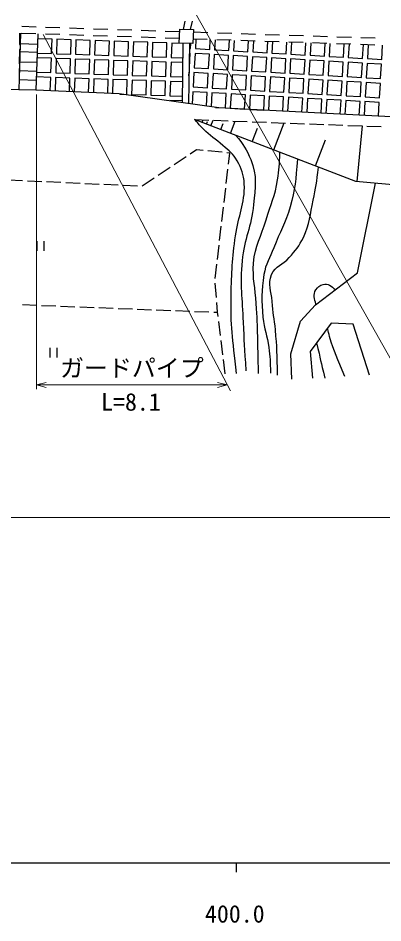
# Model space of a CAD drawing. Units: millimetres, scale not verified. Extents: x 40000 to 680000, y 20000 to 380000.
# Drawn here: x 445213 to 483311, y 198715 to 293179 of the extents above; entities that cross this region are included whole.
import ezdxf
from ezdxf.enums import TextEntityAlignment as Align

# ---------------------------------------------------------------- set-up
doc = ezdxf.new("R2010")
doc.units = ezdxf.units.MM
doc.header["$LTSCALE"] = 1000
doc.linetypes.add('CHAIN', pattern=[18.5, 12, -1.5, 3.5, -1.5])
for name, color, linetype, lineweight in [('M-BGD', 7, 'Continuous', 25), ('M-BMK', 2, 'CHAIN', 13), ('M-STR-HTXT', 7, 'Continuous', 13), ('M-TTL-BAND', 7, 'Continuous', 25)]:
    doc.layers.add(name, color=color, linetype=linetype, lineweight=lineweight)
doc.styles.add('ＭＳ ゴシック', font='')
doc.styles.get('ＭＳ ゴシック').set_extended_font_data('MS Gothic')

msp = doc.modelspace()

# ---------------------------------------------------------------- linework, layer by layer
at = {"layer": 'M-BGD'}
for p, q in [((462638, 292844), (462442, 292001)), ((463383, 292859), (463179, 291982)), ((447089, 292236), (445590, 292285)), ((449588, 292153), (448088, 292203)), ((452086, 292071), (450587, 292120)), ((454585, 291988), (453086, 292038)), ((457084, 291906), (455584, 291955)), ((445480, 291588), (445286, 285704)), ((445359, 291592), (445349, 290405)), ((447071, 291536), (445572, 291585)), ((447275, 291529), (447081, 285654)), ((448758, 290980), (447258, 291029)), ((449570, 291453), (448071, 291503)), ((448708, 289481), (448758, 290980)), ((449257, 290963), (449208, 289464)), ((450757, 290914), (449257, 290963)), ((452068, 291371), (450569, 291420)), ((454567, 291289), (453068, 291338)), ((457066, 291206), (455566, 291256)), ((459564, 291124), (458065, 291173)), ((459582, 291823), (458083, 291873)), ((462063, 291041), (460564, 291091)), ((462081, 291741), (460582, 291790)), ((464975, 290945), (463489, 290994)), ((465024, 291644), (463525, 291693)), ((463781, 290985), (463723, 289989)), ((467522, 291561), (466023, 291611)), ((470021, 291479), (468522, 291528)), ((472520, 291397), (471021, 291446)), ((475018, 291314), (473519, 291364)), ((477517, 291232), (476018, 291281)), ((480016, 291149), (478516, 291199)), ((482514, 291067), (481015, 291116)), ((445349, 290405), (445441, 290404)), ((445445, 290521), (447240, 290462)), ((450707, 289415), (450757, 290914)), ((451256, 290898), (451207, 289398)), ((452755, 290848), (451256, 290898)), ((452706, 289349), (452755, 290848)), ((453255, 290832), (453206, 289332)), ((454754, 290782), (453255, 290832)), ((454705, 289283), (454754, 290782)), ((455254, 290766), (455205, 289266)), ((456753, 290716), (455254, 290766)), ((456704, 289217), (456753, 290716)), ((457253, 290700), (457204, 289200)), ((458752, 290650), (457253, 290700)), ((458703, 289151), (458752, 290650)), ((459252, 290634), (459202, 289135)), ((460751, 290584), (459252, 290634)), ((460702, 289085), (460751, 290584)), ((461251, 290568), (461201, 289069)), ((462403, 290530), (461251, 290568)), ((462403, 290543), (462333, 284343)), ((463096, 290525), (463025, 284247)), ((463091, 290026), (463224, 290018)), ((463224, 290018), (463253, 290521)), ((465221, 289902), (465281, 290935)), ((465780, 290919), (465720, 289873)), ((467473, 290863), (465974, 290912)), ((467217, 289786), (467280, 290869)), ((467780, 290853), (467716, 289757)), ((469972, 290780), (468473, 290830)), ((469214, 289670), (469280, 290803)), ((469780, 290787), (469713, 289642)), ((472470, 290698), (470971, 290747)), ((471211, 289555), (471279, 290737)), ((471779, 290721), (471710, 289526)), ((473207, 289439), (473279, 290671)), ((474969, 290615), (473470, 290665)), ((473779, 290655), (473706, 289410)), ((475204, 289323), (475278, 290605)), ((475778, 290589), (475703, 289294)), ((477468, 290533), (475969, 290582)), ((477200, 289207), (477278, 290539)), ((477778, 290523), (477700, 289178)), ((479966, 290450), (478467, 290500)), ((479197, 289091), (479277, 290473)), ((479777, 290457), (479696, 289062)), ((482465, 290368), (480966, 290417)), ((481194, 288975), (481277, 290407)), ((481777, 290391), (481693, 288946)), ((483190, 288859), (483276, 290341)), ((445345, 289905), (445333, 288405)), ((445425, 289904), (445345, 289905)), ((445418, 289683), (447212, 289623)), ((447209, 289530), (448708, 289481)), ((449208, 289464), (450707, 289415)), ((451207, 289398), (452706, 289349)), ((453206, 289332), (454705, 289283)), ((455205, 289266), (456704, 289217)), ((457204, 289200), (458703, 289151)), ((459202, 289135), (460702, 289085)), ((461201, 289069), (462386, 289029)), ((463195, 289519), (463085, 289525)), ((463108, 288021), (463195, 289519)), ((463694, 289490), (463607, 287992)), ((465192, 289403), (463694, 289490)), ((463723, 289989), (465221, 289902)), ((465105, 287906), (465192, 289403)), ((465691, 289374), (465604, 287877)), ((467188, 289287), (465691, 289374)), ((465720, 289873), (467217, 289786)), ((467101, 287790), (467188, 289287)), ((467687, 289258), (467601, 287761)), ((469185, 289171), (467687, 289258)), ((467716, 289757), (469214, 289670)), ((469098, 287674), (469185, 289171)), ((469684, 289142), (469597, 287645)), ((471182, 289055), (469684, 289142)), ((469713, 289642), (471211, 289555)), ((471710, 289526), (473207, 289439)), ((473706, 289410), (475204, 289323)), ((475703, 289294), (477200, 289207)), ((477700, 289178), (479197, 289091)), ((479696, 289062), (481194, 288975)), ((445333, 288405), (445375, 288405)), ((445383, 288628), (447177, 288568)), ((448692, 288981), (447192, 289031)), ((448642, 287482), (448692, 288981)), ((449191, 288965), (449142, 287465)), ((450691, 288915), (449191, 288965)), ((450641, 287416), (450691, 288915)), ((451190, 288899), (451141, 287399)), ((452690, 288849), (451190, 288899)), ((452640, 287350), (452690, 288849)), ((453189, 288833), (453140, 287333)), ((454688, 288783), (453189, 288833)), ((454639, 287284), (454688, 288783)), ((455188, 288767), (455139, 287268)), ((456687, 288717), (455188, 288767)), ((456638, 287218), (456687, 288717)), ((457187, 288701), (457138, 287202)), ((458686, 288651), (457187, 288701)), ((458637, 287152), (458686, 288651)), ((459186, 288635), (459137, 287136)), ((460685, 288585), (459186, 288635)), ((460636, 287086), (460685, 288585)), ((461185, 288569), (461135, 287070)), ((462381, 288529), (461185, 288569)), ((471095, 287558), (471182, 289055)), ((471681, 289026), (471594, 287529)), ((473178, 288940), (471681, 289026)), ((473091, 287442), (473178, 288940)), ((473677, 288911), (473590, 287413)), ((475175, 288824), (473677, 288911)), ((475088, 287326), (475175, 288824)), ((475674, 288795), (475587, 287297)), ((477171, 288708), (475674, 288795)), ((477085, 287210), (477171, 288708)), ((477671, 288679), (477584, 287181)), ((479168, 288592), (477671, 288679)), ((479081, 287094), (479168, 288592)), ((479667, 288563), (479580, 287065)), ((481165, 288476), (479667, 288563)), ((481078, 286979), (481165, 288476)), ((481664, 288447), (481577, 286950)), ((483161, 288360), (481664, 288447)), ((481693, 288946), (483190, 288859)), ((483074, 286863), (483161, 288360)), ((445329, 287905), (445320, 286730)), ((445359, 287905), (445329, 287905)), ((445352, 287701), (447147, 287642)), ((447143, 287531), (448642, 287482)), ((449142, 287465), (450641, 287416)), ((451141, 287399), (452640, 287350)), ((453140, 287333), (454639, 287284)), ((455139, 287268), (456638, 287218)), ((457138, 287202), (458637, 287152)), ((463058, 287162), (463079, 287522)), ((463079, 287522), (463062, 287523)), ((463068, 288024), (463108, 288021)), ((463578, 287493), (463491, 285996)), ((465076, 287406), (463578, 287493)), ((463607, 287992), (465105, 287906)), ((464989, 285909), (465076, 287406)), ((465575, 287377), (465488, 285880)), ((467072, 287291), (465575, 287377)), ((465604, 287877), (467101, 287790)), ((466985, 285793), (467072, 287291)), ((467572, 287262), (467485, 285764)), ((469069, 287175), (467572, 287262)), ((467601, 287761), (469098, 287674)), ((468982, 285677), (469069, 287175)), ((469597, 287645), (471095, 287558)), ((471594, 287529), (473091, 287442)), ((473590, 287413), (475088, 287326)), ((475587, 287297), (477085, 287210)), ((477584, 287181), (479081, 287094)), ((445321, 286754), (447115, 286695)), ((448626, 286982), (447127, 287032)), ((448580, 285585), (448626, 286982)), ((449125, 286966), (449079, 285562)), ((450625, 286916), (449125, 286966)), ((450578, 285493), (450625, 286916)), ((451124, 286900), (451077, 285470)), ((452624, 286850), (451124, 286900)), ((452576, 285401), (452624, 286850)), ((453123, 286834), (453075, 285378)), ((454622, 286784), (453123, 286834)), ((454574, 285310), (454622, 286784)), ((455122, 286768), (455073, 285287)), ((456621, 286718), (455122, 286768)), ((456572, 285219), (456621, 286718)), ((457121, 286702), (457072, 285203)), ((458620, 286652), (457121, 286702)), ((458571, 285153), (458620, 286652)), ((459120, 286636), (459071, 285137)), ((460619, 286586), (459120, 286636)), ((459137, 287136), (460636, 287086)), ((460570, 285087), (460619, 286586)), ((461119, 286570), (461069, 285071)), ((462358, 286529), (461119, 286570)), ((461135, 287070), (462363, 287029)), ((469568, 287146), (469481, 285648)), ((471066, 287059), (469568, 287146)), ((470979, 285561), (471066, 287059)), ((471565, 287030), (471478, 285532)), ((473062, 286943), (471565, 287030)), ((472975, 285445), (473062, 286943)), ((473561, 286914), (473475, 285416)), ((475059, 286827), (473561, 286914)), ((474972, 285330), (475059, 286827)), ((475558, 286798), (475471, 285301)), ((477056, 286711), (475558, 286798)), ((476969, 285214), (477056, 286711)), ((477555, 286682), (477468, 285185)), ((479052, 286595), (477555, 286682)), ((478965, 285098), (479052, 286595)), ((479551, 286566), (479465, 285069)), ((481049, 286479), (479551, 286566)), ((479580, 287065), (481078, 286979)), ((480962, 284982), (481049, 286479)), ((481548, 286450), (481461, 284953)), ((483046, 286364), (481548, 286450)), ((481577, 286950), (483074, 286863)), ((482959, 284866), (483046, 286364)), ((445286, 285704), (440151, 285853)), ((447081, 285654), (445286, 285704)), ((455756, 285255), (447081, 285654)), ((463462, 285497), (463387, 284196)), ((464960, 285410), (463462, 285497)), ((463491, 285996), (464989, 285909)), ((464877, 283990), (464960, 285410)), ((465459, 285381), (465374, 283921)), ((466957, 285294), (465459, 285381)), ((465488, 285880), (466985, 285793)), ((466870, 283796), (466957, 285294)), ((467485, 285764), (468982, 285677)), ((469481, 285648), (470979, 285561)), ((471478, 285532), (472975, 285445)), ((473475, 285416), (474972, 285330)), ((475471, 285301), (476969, 285214)), ((466176, 283809), (455756, 285255)), ((455843, 285243), (456572, 285219)), ((457072, 285203), (458571, 285153)), ((459071, 285137), (460570, 285087)), ((461053, 284571), (461051, 284520)), ((462335, 284529), (461053, 284571)), ((461069, 285071), (462341, 285029)), ((467456, 285265), (467369, 283767)), ((468953, 285178), (467456, 285265)), ((468866, 283681), (468953, 285178)), ((469452, 285149), (469365, 283652)), ((470950, 285062), (469452, 285149)), ((470863, 283565), (470950, 285062)), ((471449, 285033), (471362, 283536)), ((472946, 284946), (471449, 285033)), ((472860, 283458), (472946, 284946)), ((473446, 284917), (473359, 283431)), ((474943, 284830), (473446, 284917)), ((474857, 283352), (474943, 284830)), ((475442, 284801), (475357, 283326)), ((476940, 284715), (475442, 284801)), ((476855, 283247), (476940, 284715)), ((477439, 284686), (477354, 283221)), ((478936, 284599), (477439, 284686)), ((477468, 285185), (478965, 285098)), ((478852, 283142), (478936, 284599)), ((479436, 284570), (479351, 283116)), ((480933, 284483), (479436, 284570)), ((479465, 285069), (480962, 284982)), ((480849, 283037), (480933, 284483)), ((481432, 284454), (481348, 283011)), ((482930, 284367), (481432, 284454)), ((481461, 284953), (482959, 284866)), ((482846, 282932), (482930, 284367)), ((465838, 283856), (466870, 283796)), ((504068, 281815), (466176, 283809)), ((467369, 283767), (468866, 283681)), ((469365, 283652), (470863, 283565)), ((480496, 276123), (463646, 282581)), ((463646, 282581), (465145, 282524)), ((463956, 282462), (464007, 282594)), ((464423, 282283), (464525, 282548)), ((465357, 281925), (465580, 282508)), ((465645, 282506), (467144, 282449)), ((464890, 282104), (465002, 282396)), ((466382, 281532), (466628, 282173)), ((467407, 281140), (467898, 282421)), ((467643, 282430), (469142, 282374)), ((469642, 282355), (471141, 282299)), ((469660, 280276), (470199, 281684)), ((471640, 282280), (473139, 282223)), ((471913, 279413), (472992, 282229)), ((473639, 282205), (475138, 282148)), ((475638, 282129), (477136, 282073)), ((477636, 282054), (479135, 281998)), ((479635, 281979), (481134, 281922)), ((480638, 276111), (481167, 281921)), ((481633, 281903), (483132, 281847)), ((476271, 277743), (477315, 280467)), ((462750, 278685), (461500, 277856)), ((463850, 279415), (463166, 278962)), ((464527, 279352), (463850, 279415)), ((466518, 279169), (465025, 279306)), ((467324, 279094), (467016, 279123)), ((467186, 277912), (467324, 279094)), ((461083, 277579), (459833, 276750)), ((466954, 275925), (467128, 277415)), ((445687, 276181), (444189, 276249)), ((447685, 276091), (446187, 276159)), ((449683, 276001), (448185, 276069)), ((451681, 275911), (450182, 275978)), ((453679, 275820), (452180, 275888)), ((459417, 276473), (458167, 275644)), ((486600, 275569), (480496, 276123)), ((480647, 266589), (482534, 275938)), ((455677, 275730), (454178, 275798)), ((457675, 275640), (456176, 275708)), ((466722, 273939), (466896, 275429)), ((466489, 271952), (466663, 273442)), ((466257, 269966), (466431, 271456)), ((447181, 269884), (447181, 268884)), ((447931, 268884), (447931, 269884)), ((466025, 267979), (466199, 269469)), ((465792, 265993), (465967, 267483)), ((476258, 263259), (480647, 266589)), ((465920, 264000), (465801, 265495)), ((445658, 263262), (447157, 263204)), ((447657, 263184), (449156, 263126)), ((449655, 263106), (451154, 263048)), ((451654, 263029), (453153, 262970)), ((453652, 262951), (455151, 262893)), ((455651, 262873), (457150, 262815)), ((457649, 262796), (459148, 262737)), ((459648, 262718), (461147, 262660)), ((461646, 262640), (463145, 262582)), ((466041, 262469), (465960, 263501)), ((474694, 261544), (476258, 263259)), ((463645, 262562), (465144, 262504)), ((465643, 262485), (466041, 262469)), ((466099, 262008), (466041, 262469)), ((466347, 260024), (466161, 261512)), ((473685, 258113), (474694, 261544)), ((477923, 261342), (475703, 258366)), ((480193, 261241), (477923, 261342)), ((481908, 255894), (480193, 261241)), ((466595, 258039), (466409, 259528)), ((448543, 258760), (448543, 257760)), ((449293, 257760), (449293, 258760)), ((473786, 255490), (473685, 258113)), ((475703, 258366), (475955, 255591)), ((466843, 256055), (466657, 257543))]:
    msp.add_line(p, q, dxfattribs=at)
msp.add_lwpolyline([(462088, 292010), (463514, 291973), (463476, 290515), (462050, 290552)], close=True, dxfattribs=at)
for points, knots in [([(468031, 256057), (467590, 259853), (467405, 261029), (467459, 264229), (467501, 266668), (467593, 268040), (467917, 270458), (468201, 272589), (468930, 273739), (468831, 275887), (468786, 276867), (468555, 277424), (468088, 278287), (467682, 279037), (467230, 279309), (466602, 279887), (465833, 280595), (465265, 280843), (464545, 281601), (464204, 281960), (464076, 282093), (463712, 282556)], [0, 0, 0, 0, 1, 1, 1, 2, 2, 2, 3, 3, 3, 4, 4, 4, 5, 5, 5, 6, 6, 6, 7, 7, 7, 7]), ([(467945, 280933), (468767, 279974), (469075, 279478), (469517, 278401), (470213, 276705), (469967, 275541), (469802, 273715), (469592, 271378), (468818, 270165), (468602, 267829), (468372, 265339), (468615, 263927), (468717, 261429), (468797, 259440), (468835, 258790), (469002, 256343)], [0, 0, 0, 0, 1, 1, 1, 2, 2, 2, 3, 3, 3, 4, 4, 4, 5, 5, 5, 5]), ([(470317, 256057), (470247, 259583), (470249, 260518), (470088, 263372), (469995, 265024), (469674, 265950), (469802, 267600), (469944, 269432), (470606, 270351), (471117, 272115), (471588, 273744), (472063, 274610), (472317, 276287), (472486, 277403), (472527, 277842), (472550, 279169)], [0, 0, 0, 0, 1, 1, 1, 2, 2, 2, 3, 3, 3, 4, 4, 4, 5, 5, 5, 5]), ([(474385, 278465), (474209, 276181), (474164, 275380), (473631, 273486), (473143, 271751), (472560, 270885), (471917, 269200), (471501, 268112), (471065, 267552), (470888, 266400), (470623, 264679), (470613, 263677), (470774, 261943), (470890, 260696), (471251, 260043), (471403, 258800), (471529, 257756), (471547, 257373), (471574, 256114)], [0, 0, 0, 0, 1, 1, 1, 2, 2, 2, 3, 3, 3, 4, 4, 4, 5, 5, 5, 6, 6, 6, 6]), ([(472317, 255885), (472256, 258152), (472260, 258782), (472088, 260629), (471980, 261792), (471815, 262434), (471745, 263600), (471680, 264692), (471265, 265392), (471688, 266400), (472073, 267317), (472864, 267421), (473517, 268172), (474179, 268934), (474583, 269368), (475003, 270286), (475655, 271714), (475713, 272635), (476031, 274172), (476308, 275508), (476378, 275982), (476592, 277620)], [0, 0, 0, 0, 1, 1, 1, 2, 2, 2, 3, 3, 3, 4, 4, 4, 5, 5, 5, 6, 6, 6, 7, 7, 7, 7]), ([(476322, 263308), (476174, 263856), (475983, 264322), (476317, 264800), (476527, 265100), (476709, 265269), (477060, 265372), (477581, 265525), (477946, 265163), (478345, 264842)], [0, 0, 0, 0, 1, 1, 1, 2, 2, 2, 3, 3, 3, 3]), ([(479346, 255771), (478525, 257713), (478220, 258263), (477746, 259943), (477652, 260276), (477612, 260391), (477518, 260799)], [0, 0, 0, 0, 1, 1, 1, 2, 2, 2, 2])]:
    msp.add_open_spline(points, degree=3, knots=knots, dxfattribs=at)
msp.add_open_spline([(476390, 259287), (476811, 257443), (476811, 257443), (477231, 255600)], degree=3, dxfattribs=at)
at = {"layer": 'M-BMK'}
msp.add_arc((390991, -1751204), 2048385, 85.9626, 87.89115, dxfattribs=at)
at = {"layer": 'M-STR-HTXT'}
for p, q in [((463834, 293499), (487720, 251191)), ((447817, 291454), (467383, 254277)), ((447139, 285207), (447139, 254427)), ((447139, 254879), (448139, 255142)), ((467050, 254879), (466050, 255142)), ((447139, 254879), (467050, 254879)), ((447139, 254879), (448139, 254616)), ((467050, 254879), (466050, 254616)), ((275553, 241043), (562375, 241043))]:
    msp.add_line(p, q, dxfattribs=at)
at = {"layer": 'M-TTL-BAND'}
for p, q in [((40000, 205000), (579000, 205000)), ((468000, 205000), (468000, 204000))]:
    msp.add_line(p, q, dxfattribs=at)

# ---------------------------------------------------------------- texts
at = {"layer": 'M-STR-HTXT', "style": 'ＭＳ ゴシック'}
for s, p in [('ガードパイプ', (457095, 255179)), ('L=8.1', (456998, 251642))]:
    msp.add_text(s, height=1833, dxfattribs=at).set_placement(p, align=Align.BOTTOM_CENTER)
at = {"layer": 'M-TTL-BAND', "style": 'ＭＳ ゴシック'}
msp.add_text('400.0', height=1833, dxfattribs=at).set_placement((467844, 198195), align=Align.BOTTOM_CENTER)

doc.saveas('drawing.dxf')
